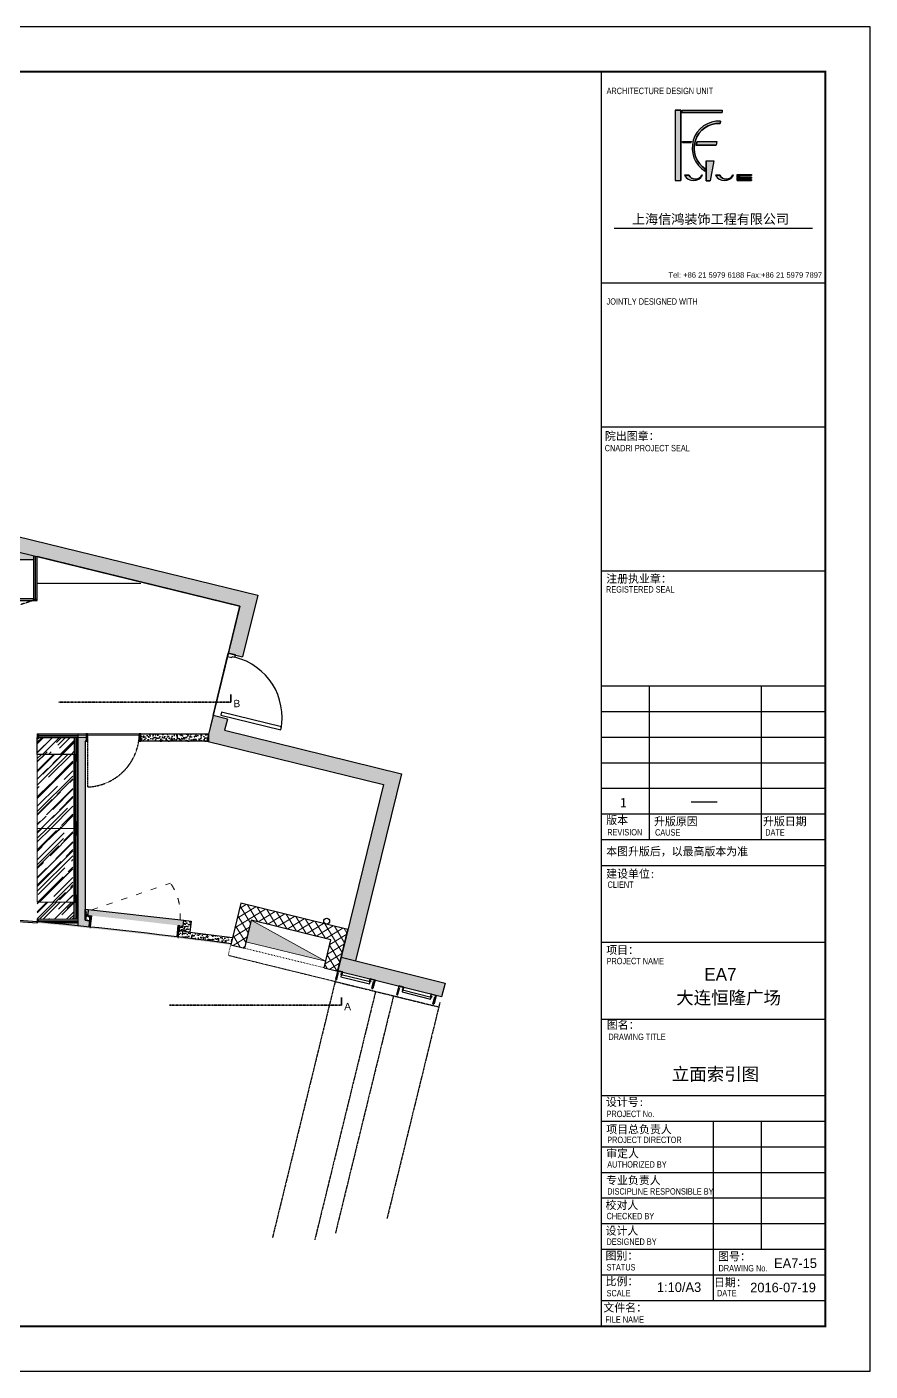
# Model space of a CAD drawing. Header units: millimetres. Extents: x 346472 to 732256, y -34068 to -15883.
# Drawn here: x 695127 to 706537, y -34068 to -15883 of the extents above; entities that cross this region are included whole.
import ezdxf

# ---------------------------------------------------------------- set-up
doc = ezdxf.new("R2010")
doc.units = ezdxf.units.MM
doc.header["$LTSCALE"] = 7
for name, pattern in [('ACAD_ISO04W100', [30, 24, -3, 0, -3]), ('AED-090-P-CRL2$0$ACAD_ISO03W100', [30, 12, -18]), ('AED-090-P-PL02-N$0$ACAD_ISO03W100', [30, 12, -18]), ('DASH', [0.35, 0.25, -0.1]), ('DASHDOT', [1, 0.5, -0.25, 0, -0.25]), ('HIDDEN', [0.375, 0.25, -0.125]), ('TRATTEGGIATA2', [9.525, 6.35, -3.175])]:
    doc.linetypes.add(name, pattern=pattern)
doc.layers.get('0').update_dxf_attribs({"lineweight": 0})
for name, color, linetype in [('1', 1, 'Continuous'), ('1_AVT', 1, 'Continuous'), ('1建筑平面', 7, 'Continuous'), ('3d floor', 7, 'Continuous'), ('AED-090-P-PL02-N$0$0_fsbracket', 1, 'Continuous'), ('mdf panels', 7, 'Continuous'), ('WALL', 7, 'Continuous'), ('walls', 7, 'Continuous'), ('图框', 9, 'Continuous')]:
    doc.layers.add(name, color=color, linetype=linetype)
for name, color, linetype, lineweight in [('AED-090-P-CRL2$0$HoseReel', 1, 'Continuous', 13), ('black lacquared metal', 1, 'Continuous', 9), ('EA7 FLOOR', 253, 'Continuous', 5), ('EA7 furniture', 7, 'Continuous', 5), ('materials', 1, 'Continuous', 40)]:
    doc.layers.add(name, color=color, linetype=linetype, lineweight=lineweight)
doc.styles.add('ARIAL', font='Arial.ttf')
doc.styles.add('FUGUE', font='Arial.ttf')
doc.styles.get("Standard").update_dxf_attribs({"font": 'STKaiti.ttf'})
doc.styles.add('图签-仿宋', font='')
doc.styles.add('图签-黑体', font='')
doc.styles.get('图签-仿宋').set_extended_font_data('FangSong_GB2312')
doc.styles.get('图签-黑体').set_extended_font_data('SimHei')
pattern_1 = [(45, (563928.596, -16817.7374), (-4.49012806, 4.49012806), [])]
pattern_2 = [(50, (231619.68, -124.45), (91.092334, -7.969543), [9.525, -104.775]), (355, (231619.68, -124.45), (-17.62171, 95.528423), [7.62, -83.820292]), (100.451445, (231627.27, -125.12), (73.470624, 87.558876), [8.095004, -89.045122]), (46.1842, (231619.68, -99.05), (135.53952, -21.021164), [14.2875, -157.1625]), (96.635558, (231630.98, -100.8), (118.702067, 123.713062), [12.14251, -133.567804]), (351.18415, (231619.68, -99.05), (118.702067, 123.713062), [11.429984, -125.729866]), (21, (231632.38, -105.4), (75.807196, -51.132599), [9.525, -104.775]), (326, (231632.38, -105.4), (30.901014, 92.093983), [7.62, -83.82]), (71.451445, (231638.7, -109.66), (106.70821, 40.961384), [8.095004, -89.044969]), (37.5, (231619.683, -124.453), (1.5443016, 42.2775194), [0, -82.804, 0, -85.09, 0, -84.1375]), (7.5, (231619.683, -124.453), (33.4098313, 50.0902874), [0, -48.514, 0, -80.899, 0, -32.0675]), (327.5, (231591.362, -124.453), (67.7952976, -2.864372), [0, -31.75, 0, -99.06, 0, -131.445]), (317.5, (231578.66, -124.45), (74.064591, 12.7132455), [0, -41.275, 0, -65.786, 0, -93.345])]

# ---------------------------------------------------------------- blocks, each defined once
blk = doc.blocks.new('AED-090-P-PL02-N$0$FS-CURTAIN')
at = {"layer": 'AED-090-P-PL02-N$0$0_fsbracket', "extrusion": (-0.002001, -0.152735, 0.988265)}
for p, q in [((-259, 5, 1), (-261, -110, -16)), ((-258, -110, -16), (-256, 5, 1)), ((-193, 8, 2), (-254, 9, 2)), ((-254, 6, 2), (-193, 5, 2)), ((-192, 4, 1), (-193, -32, -4)), ((-190, -32, -4), (-189, 4, 1)), ((196, 2, 2), (257, 1, 2)), ((-261, -114, -17), (-250, -114, -17)), ((-260, -40, -5), (-260, -43, -6)), ((-250, -112, -16), (-256, -111, -16)), ((-247, -16, -2), (-249, -110, -16)), ((-246, -110, -16), (-244, -16, -2)), ((-204, -16, -2), (-205, -32, -4)), ((-201, -16, -2), (-204, -16, -2)), ((-202, -32, -4), (-201, -16, -2)), ((-194, -33, -4), (-200, -33, -4)), ((-200, -36, -5), (-194, -36, -5)), ((190, -38, -4), (191, -2, 1)), ((194, -2, 1), (193, -38, -4)), ((195, -39, -4), (201, -40, -4)), ((201, -43, -5), (195, -42, -5)), ((257, -2, 2), (196, -1, 2)), ((202, -38, -4), (203, -23, -2)), ((203, -23, -2), (206, -23, -2)), ((206, -23, -2), (205, -38, -4)), ((244, -118, -16), (246, -23, -2)), ((249, -24, -2), (247, -118, -16)), ((249, -119, -17), (255, -119, -17)), ((260, -123, -17), (249, -122, -17)), ((256, -118, -16), (258, -3, 1)), ((261, -3, 1), (259, -118, -16)), ((260, -48, -6), (260, -51, -6))]:
    blk.add_line(p, q, dxfattribs=at)
at = {"layer": 'AED-090-P-PL02-N$0$0_fsbracket', "extrusion": (-0.002001, -0.152735, 0.988265), "elevation": 1}
for points in [[(-247, -19), (-244, -19)], [(249, -20), (246, -20)]]:
    blk.add_lwpolyline(points, dxfattribs=at)
blk.add_lwpolyline([(201, -40), (-199, -39), (-199, -64), (201, -65)], close=True, dxfattribs=at)
at = {"layer": 'AED-090-P-PL02-N$0$0_fsbracket', "extrusion": (-0.002001, -0.152735, 0.988265)}
for centre, radius, start, end in [((-254, 2, 1), 4.5, 89.8432, 179.8432), ((-254, 2, 1), 1.5, 89.8432, 179.8432), ((-193, 1, 1), 4.5, 359.8432, 89.8431), ((-193, 1, 1), 1.5, 359.8431, 89.8432), ((196, 0, 1), 4.5, 89.8431, 179.8431), ((257, 0, 1), 4.5, 359.8431, 89.8431), ((-255, -114, 1), 4.5, 179.8432, 269.8431), ((-255, -114, 1), 1.5, 179.8432, 269.8431), ((-249, -114, 1), 1.5, 269.8432, 359.8432), ((-249, -114, 1), 4.5, 269.8432, 359.8432), ((-200, -35, 1), 4.5, 179.8432, 269.8431), ((-200, -35, 1), 1.5, 179.8432, 269.8432), ((-194, -35, 1), 1.5, 269.8431, 359.8431), ((-194, -35, 1), 4.5, 269.8431, 359.8432), ((195, -36, 1), 4.5, 179.8431, 269.8431), ((195, -36, 1), 1.5, 179.8431, 269.8431), ((196, 0, 1), 1.5, 89.8431, 179.8432), ((201, -36, 1), 1.5, 269.8431, 359.8431), ((201, -36, 1), 4.5, 269.8431, 359.8431), ((250, -116, 1), 4.5, 179.8431, 269.8431), ((250, -116, 1), 1.5, 179.8431, 269.8431), ((256, -116, 1), 1.5, 269.8432, 359.8431), ((256, -116, 1), 4.5, 269.8432, 359.8431), ((257, 0, 1), 1.5, 359.8431, 89.8431)]:
    blk.add_arc(centre, radius, start, end, dxfattribs=at)
blk = doc.blocks.new('parete 100')
at = {"ltscale": 100}
h = blk.add_hatch(color=8, dxfattribs=at)
h.dxf.hatch_style = 1
h.paths.add_polyline_path([(-90, 550), (-2, 550), (-90, 520)], flags=17)
h.paths.add_polyline_path([(-2, 550), (-2, 520), (-90, 520)])
h.paths.add_polyline_path([(-80, 520), (-2, 520), (-2, 500), (-80, 500)])
h.paths.add_polyline_path([(-998, 520), (-90, 520), (-90, 500), (-998, 500)])
h.paths.add_polyline_path([(-998, 550), (-910, 550), (-910, 520)], flags=17)
h.paths.add_polyline_path([(-998, 550), (-910, 520), (-998, 520)])
at = {"layer": 'black lacquared metal'}
h = blk.add_hatch(dxfattribs=at)
h.set_pattern_fill('AR-RROOF', color=256, scale=5, angle=45)
h.set_pattern_definition([(45, (-76560.84, -19870.8), (107.76307, 287.3682), [1905, -254, 635, -127]), (45, (-76486.3, -19706.46), (-209.23997, 29.63485), [381, -41.91, 762, -95.25]), (45, (-76592.27, -19749.57), (406.8056, 527.14103), [1016, -177.8, 508, -127])])
h.paths.add_polyline_path([(0, 550), (-1000, 550), (-1000, 302), (0, 302)])
h.paths.add_polyline_path([(-1000, 482), (-1000, 550), (0, 550), (0, 482)], flags=17)
h.paths.add_polyline_path([(0, 302), (-1000, 302), (-1000, 0), (0, 0)])
at = {"layer": 'mdf panels', "lineweight": 5}
h = blk.add_hatch(dxfattribs=at)
h.set_pattern_fill('ANSI31', color=256, scale=2)
h.set_pattern_definition([(45, (-89860.4903, -14184.735), (-4.49012806, 4.49012806), [])])
h.paths.add_polyline_path([(-920, 520), (-998, 520), (-998, 500), (-920, 500)])
h.paths.add_polyline_path([(-910, 550), (-998, 550), (-910, 520)], flags=17)
h.paths.add_polyline_path([(-998, 550), (-998, 520), (-920, 520), (-910, 520)], flags=17)
h.paths.add_polyline_path([(-2, 550), (-90, 550), (-2, 520)], flags=17)
h.paths.add_polyline_path([(-90, 550), (-90, 520), (-2, 520)], flags=17)
h.paths.add_polyline_path([(-90, 500), (-90, 520), (-910, 520), (-910, 500)])
h.paths.add_polyline_path([(-80, 520), (-80, 500), (-2, 500), (-2, 520)])
at = {"layer": 'black lacquared metal', "color": 0}
blk.add_lwpolyline([(-1000, 550), (0, 550), (0, 0), (-1000, 0)], close=True, dxfattribs=at)
at = {"layer": 'black lacquared metal', "linetype": 'TRATTEGGIATA2'}
blk.add_lwpolyline([(-1000, 550), (0, 550), (0, 500), (-1000, 500)], close=True, dxfattribs=at)
blk.add_lwpolyline([(-1000, 550), (0, 550), (0, 500), (-1000, 500)], close=True, dxfattribs=at)
at = {"layer": 'black lacquared metal'}
for points in [[(-1000, 550), (-998, 550), (-998, 500), (-1000, 500)], [(0, 550), (-2, 550), (-2, 500), (0, 500)]]:
    blk.add_lwpolyline(points, close=True, dxfattribs=at)
at = {"layer": 'mdf panels'}
for p, q in [((-1000, 550), (-1000, 500)), ((-1000, 550), (-1000, 500)), ((-998, 550), (-998, 500)), ((-998, 550), (-910, 520)), ((-2, 550), (-90, 520)), ((-2, 550), (-2, 500)), ((0, 550), (0, 500)), ((0, 550), (0, 500))]:
    blk.add_line(p, q, dxfattribs=at)
for points in [[(-1000, 550), (0, 550), (0, 500), (-1000, 500)], [(-998, 550), (-910, 550), (-910, 520), (-998, 520)], [(-2, 550), (-90, 550), (-90, 520), (-2, 520)], [(-998, 500), (-2, 500), (-2, 520), (-998, 520)], [(-920, 500), (-910, 500), (-910, 520), (-920, 520)], [(-80, 500), (-90, 500), (-90, 520), (-80, 520)]]:
    blk.add_lwpolyline(points, close=True, dxfattribs=at)
for points in [[(-920, 500), (-920, 520), (-910, 520), (-910, 500)], [(-920, 520), (-910, 520), (-910, 500), (-912, 500), (-912, 518), (-918, 518), (-918, 500), (-920, 500), (-920, 520)], [(-918, 500), (-920, 500), (-920, 520), (-910, 520), (-910, 500), (-912, 500)], [(-910, 500), (-910, 520), (-920, 520), (-920, 500)], [(-910, 520), (-920, 520), (-920, 500), (-918, 500), (-918, 518), (-912, 518), (-912, 500), (-910, 500), (-910, 520)], [(-918, 500), (-918, 518), (-912, 518), (-912, 500)], [(-912, 500), (-912, 518), (-918, 518), (-918, 500)], [(-80, 500), (-80, 520), (-90, 520), (-90, 500)], [(-80, 520), (-90, 520), (-90, 500), (-88, 500), (-88, 518), (-82, 518), (-82, 500), (-80, 500), (-80, 520)], [(-82, 500), (-82, 518), (-88, 518), (-88, 500)]]:
    blk.add_lwpolyline(points, dxfattribs=at)

msp = doc.modelspace()

# ---------------------------------------------------------------- hatches: boundary and pattern name
at = {"layer": 'AED-090-P-CRL2$0$HoseReel', "extrusion": (0.000187716, -0.000339531, 1)}
h = msp.add_hatch(dxfattribs=at)
h.set_pattern_fill('ANSI37', color=8, scale=30, angle=-191.13875, style=0)
h.set_pattern_definition([(211.247, (699495.57, -28020.31), (49.409, -81.433), []), (301.247, (699495.57, -28020.31), (81.433, 49.409), [])])
h.paths.add_polyline_path([(699332.8, -28655.9), (699470.7, -28092.5), (698023.4, -27738.3), (697885.5, -28301.7), (698070.1, -28346.9), (698162.8, -27968), (699241, -28231.9), (699148.3, -28610.7)])
at = {"layer": 'AED-090-P-CRL2$0$HoseReel'}
for points in [[(695963.5, -28054.1), (695983.3, -28056.2), (695999.6, -27907.4), (695979, -27905.3)], [(697156.3, -28188.7), (697176.1, -28191.1), (697191.7, -28041.2), (697171.7, -28041.2)]]:
    msp.add_hatch(color=256, dxfattribs=at).paths.add_polyline_path(points)
at = {"layer": 'AED-090-P-CRL2$0$HoseReel', "extrusion": (0.000187716, -0.000339531, 1)}
msp.add_hatch(color=256, dxfattribs=at).paths.add_polyline_path([(699169.7, -28523.3), (698091.5, -28259.4), (698162.8, -27968)])
at = {"layer": 'EA7 furniture', "lineweight": 5}
h = msp.add_hatch(dxfattribs=at)
h.set_pattern_fill('ANSI31', color=256, scale=2)
h.set_pattern_definition([(45, (61877.559, -160701.76), (-4.49012806, 4.49012806), [])])
h.paths.add_polyline_path([(695247.9, -23043.9), (695237.9, -23041.5), (695237.9, -23622.2), (695247.9, -23622.2)])
h = msp.add_hatch(color=256, dxfattribs=at)
h.dxf.hatch_style = 1
h.paths.add_polyline_path([(695247.9, -23622.2), (695267.9, -23642.2), (695267.9, -23048.8), (695247.9, -23043.9)])
h = msp.add_hatch(color=256, dxfattribs=at)
h.dxf.hatch_style = 1
h.paths.add_polyline_path([(695267.9, -23412.1), (695267.9, -23392.1), (696667.9, -23391.5), (696667.9, -23412.1)])
h = msp.add_hatch(color=5, dxfattribs=at)
h.dxf.hatch_style = 1
h.paths.add_polyline_path([(694691.7, -23622.2), (694165.6, -23622.2), (694165.6, -23642.2), (694691.7, -23642.2)])
h.paths.add_polyline_path([(695217.9, -23622.2), (694715.6, -23622.2), (694715.6, -23642.2), (695217.9, -23642.2), (695217.9, -23642.2)])
h.paths.add_polyline_path([(694715.6, -23622.2), (694691.7, -23622.2), (694691.7, -23642.2), (694715.6, -23642.2)])
h = msp.add_hatch(color=256, dxfattribs=at)
h.dxf.hatch_style = 1
h.paths.add_polyline_path([(695817.9, -25445.7), (695817.9, -25495.7), (695267.9, -25495.7), (695267.9, -25445.7)])
h = msp.add_hatch(color=256, dxfattribs=at)
h.dxf.hatch_style = 1
h.paths.add_polyline_path([(695287.9, -25465.7), (695267.9, -25445.7), (695927.9, -25445.7), (695927.9, -25465.7)])
h = msp.add_hatch(color=256, dxfattribs=at)
h.dxf.hatch_style = 1
h.paths.add_polyline_path([(695947.9, -25465.7), (695947.9, -25445.7), (696647.9, -25445.7), (696647.9, -25465.7)])
at = {"layer": 'EA7 furniture', "lineweight": 5, "true_color": 0x939598}
h = msp.add_hatch(color=252, dxfattribs=at)
h.dxf.hatch_style = 1
h.paths.add_polyline_path([(695787.9, -25495.7), (695767.9, -25495.7), (695767.9, -25725.8), (695787.9, -25725.8)])
at = {"layer": 'EA7 furniture', "lineweight": 5}
h = msp.add_hatch(dxfattribs=at)
h.set_pattern_fill('ANSI31', color=256, scale=2)
h.set_pattern_definition(pattern_1)
h.paths.add_polyline_path([(695817.9, -25495.7), (695787.9, -25495.7), (695787.9, -25725.8), (695817.9, -25725.8)])
at = {"layer": 'EA7 furniture', "lineweight": 5, "true_color": 0x939598}
h = msp.add_hatch(color=252, dxfattribs=at)
h.dxf.hatch_style = 1
h.paths.add_polyline_path([(695787.9, -27725.8), (695767.9, -27725.8), (695767.9, -27955.9), (695787.9, -27955.9)])
at = {"layer": 'EA7 furniture', "lineweight": 5}
h = msp.add_hatch(dxfattribs=at)
h.set_pattern_fill('ANSI31', color=256, scale=2)
h.set_pattern_definition(pattern_1)
h.paths.add_polyline_path([(695817.9, -27725.8), (695787.9, -27725.8), (695787.9, -27955.9), (695817.9, -27955.9)])
h = msp.add_hatch(dxfattribs=at)
h.set_pattern_fill('ANSI31', color=256, scale=2, angle=90)
h.set_pattern_definition([(135, (824021.045, -657013.798), (-4.49012806, -4.49012806), [])])
edge = h.paths.add_edge_path()
edge.add_arc((688973.6, -95360.5), 67668.4, 84.481049, 84.645908)
edge.add_line((695287.8, -27987.4), (695287.8, -27975.6))
edge.add_line((695287.8, -27975.6), (695817.8, -27976.2))
edge.add_line((695817.8, -27976.2), (695817.8, -28006.2))
edge.add_line((695817.8, -28006.2), (695481.7, -28005.8))
h = msp.add_hatch(color=6, dxfattribs=at)
h.dxf.hatch_style = 1
h.paths.add_polyline_path([(695481.7, -28005.8), (695817.8, -28006.2), (695817.9, -27956.2), (695267.9, -27955.6), (695267.8, -28005.6, -0.0026507), (695981.6, -28076.1), (695983.7, -28056.2, 0.001864)])
h.paths.add_polyline_path([(695287.8, -27987.4, -0.0007098), (695479.1, -28005.6), (695817.9, -28005.6), (695817.9, -27976.2), (695287.8, -27975.6)], flags=16)
h = msp.add_hatch(color=4, dxfattribs=at)
h.dxf.hatch_style = 1
h.paths.add_polyline_path([(695983.7, -28056.2), (695981.6, -28076.1, -0.0044349), (697174, -28211), (697176.1, -28191.1, 0.0044336)])
h = msp.add_hatch(color=6, dxfattribs=at)
h.dxf.hatch_style = 1
h.paths.add_polyline_path([(697176.1, -28191.1), (697174, -28211, -0.0026509), (697885.5, -28301.7), (697890.3, -28282.2, 0.0026601)])
at = {"layer": 'materials'}
h = msp.add_hatch(color=256, dxfattribs=at)
h.dxf.hatch_style = 1
h.paths.add_polyline_path([(695947.9, -25445.7), (695927.9, -25445.7), (695927.9, -25465.7), (695927.9, -25545.7), (695947.9, -25545.7)])
h = msp.add_hatch(color=256, dxfattribs=at)
h.dxf.hatch_style = 1
h.paths.add_polyline_path([(696667.9, -25445.7), (696647.9, -25445.7), (696647.9, -25465.7), (696647.9, -25545.7), (696667.9, -25545.7)])
at = {"layer": 'WALL', "lineweight": 5}
h = msp.add_hatch(color=8, dxfattribs=at)
h.dxf.hatch_style = 1
h.paths.add_polyline_path([(695237.9, -23622.2), (695217.9, -23642.2), (695217.9, -23036.6), (695237.9, -23041.5)])
h = msp.add_hatch(color=10, dxfattribs=at)
h.dxf.hatch_style = 1
h.paths.add_polyline_path([(695217.9, -23642.2), (695267.9, -23642.2), (695247.9, -23622.2), (695237.9, -23622.2)])
h = msp.add_hatch(color=10, dxfattribs=at)
h.dxf.hatch_style = 1
h.paths.add_polyline_path([(695267.9, -25495.7), (695267.9, -25445.7), (695287.9, -25465.7), (695287.9, -25475.7)])
h = msp.add_hatch(color=8, dxfattribs=at)
h.dxf.hatch_style = 1
h.paths.add_polyline_path([(695287.9, -25475.7), (695267.9, -25495.7), (695817.9, -25495.7), (695817.9, -25475.7)])
h = msp.add_hatch(color=10, dxfattribs=at)
h.dxf.hatch_style = 1
h.paths.add_polyline_path([(695267.8, -28005.6), (695267.9, -27955.6), (695287.8, -27975.6), (695287.8, -27987.4)])
h = msp.add_hatch(color=8, dxfattribs=at)
h.dxf.hatch_style = 1
h.paths.add_polyline_path([(695287.8, -27975.6), (695267.9, -27955.6), (695817.9, -27956.2), (695817.8, -27976.2)])
at = {"layer": 'walls', "true_color": 0x939598}
h = msp.add_hatch(color=252, dxfattribs=at)
h.dxf.hatch_style = 1
h.paths.add_polyline_path([(685384.5, -18414.8), (685106.9, -18516.9), (685788.3, -20786), (686079.2, -27780.2), (686278.9, -27771.6), (685988.2, -20777.6), (691115.6, -22032.6), (691115.6, -21826.7), (686035.7, -20583.4)])
h.paths.add_polyline_path([(691115.6, -21826.7), (691115.6, -22032.6), (698008.4, -23719.6), (697871.4, -24279.4), (697852.7, -24355.8), (697949.8, -24379.6), (698046.9, -24403.3), (698250.2, -23572.9)])
h.paths.add_polyline_path([(697803.3, -25399), (697840.1, -25248.4), (697645.9, -25200.9), (697561.5, -25545.7), (699950.9, -26130.5), (699419.6, -28301.7), (699627.1, -28301.7), (700197.1, -25990)])
h.paths.add_polyline_path([(699627.1, -28301.7), (699419.6, -28301.7), (699379.1, -28467.2), (699574.2, -28516.3)])
h.paths.add_polyline_path([(699379.7, -28467.3), (699357.5, -28555.4), (699333.9, -28651.6), (699332.8, -28656), (700736.4, -29004.6), (700786.9, -28821.4)])
at = {"layer": 'walls'}
h = msp.add_hatch(dxfattribs=at)
h.set_pattern_fill('AR-CONC', color=256, scale=0.5)
h.paths.add_polyline_path([(695217.9, -23036.6), (695036.7, -22992.2), (691115.6, -22992.2), (691115.6, -23092.2), (695217.9, -23092.2)])
h.paths.add_polyline_path([(691115.6, -22992.2), (688115.6, -22992.2), (688085.6, -22992.2), (688085.6, -23092.2), (691115.6, -23092.2)])
h.paths.add_polyline_path([(688165.6, -21310.6), (688085.6, -21286.1), (688085.6, -22252.2), (688165.6, -22252.2)])
h = msp.add_hatch(dxfattribs=at)
h.set_pattern_fill('AR-CONC', color=256, scale=0.5)
h.paths.add_polyline_path([(696667.9, -25445.7), (697583.8, -25445.7), (697583.8, -25545.7), (696667.9, -25545.7)])
h = msp.add_hatch(dxfattribs=at)
h.set_pattern_fill('AR-RROOF', color=1, scale=5, angle=45)
h.set_pattern_definition([(45, (516821.82, -16817.74), (107.76307, 287.3682), [1905, -254, 635, -127]), (45, (516896.36, -16653.4), (-209.23997, 29.63485), [381, -41.91, 762, -95.25]), (45, (516790.39, -16696.5), (406.805602, 527.141034), [1016, -177.8, 508, -127])])
h.paths.add_polyline_path([(695767.9, -25725.8), (695767.9, -25495.7), (695267.9, -25495.7), (695267.9, -25725.8)])
h.paths.add_polyline_path([(695767.9, -27955.6), (695767.9, -27725.8), (695267.9, -27725.8), (695267.9, -27955.6)])
h = msp.add_hatch(dxfattribs=at)
h.set_pattern_fill('AR-CONC', color=256, scale=0.5)
edge = h.paths.add_edge_path()
edge.add_arc((688973.6, -95360.5), 67668.4, 84.053864, 84.19498)
edge.add_line((695817.9, -28039.2), (695817.9, -25465.7))
edge.add_line((695817.9, -25465.7), (695927.9, -25465.7))
edge.add_line((695927.9, -25465.7), (695927.9, -25545.7))
edge.add_line((695927.9, -25545.7), (695917.9, -25545.7))
edge.add_line((695917.9, -25545.7), (695917.9, -27969))
edge.add_line((695917.9, -27969), (695992, -27976.6))
edge.add_line((695992, -27976.6), (695983.7, -28056.2))
h = msp.add_hatch(dxfattribs=at)
h.set_pattern_fill('AR-CONC', color=256, scale=0.5)
h.set_pattern_definition(pattern_2)
h.paths.add_polyline_path([(695917.9, -27822.2), (695957.8, -27822.2), (695949.9, -27902.2), (695999.6, -27907.4), (695992, -27976.6), (695917.9, -27969)])
h = msp.add_hatch(color=2, dxfattribs=at)
h.dxf.hatch_style = 1
edge = h.paths.add_edge_path()
edge.add_arc((688609.8, -98591.3), 71069.5, 83.022867, 84.072183)
edge.add_line((695949.5, -27901.8), (695957.8, -27822.2))
edge.add_line((695957.8, -27822.2), (697251.1, -27968.5))
edge.add_line((697251.1, -27968.5), (697242.8, -28048.1))
h = msp.add_hatch(color=0, dxfattribs=at)
h.dxf.hatch_style = 1
edge = h.paths.add_edge_path()
edge.add_arc((688973.6, -95360.5), 67668.4, 84.19498, 84.483251)
edge.add_line((695479.1, -28005.6), (695817.9, -28005.6))
edge.add_line((695817.9, -28005.6), (695817.9, -28039.2))
h = msp.add_hatch(dxfattribs=at)
h.set_pattern_fill('AR-CONC', color=256, scale=0.5)
h.set_pattern_definition(pattern_2)
h.paths.add_polyline_path([(697184.4, -28111.5), (697191.9, -28042.1), (697241.6, -28048.1), (697252.4, -27968.5), (697351.6, -27980.5), (697333.6, -28129.9)])
h = msp.add_hatch(dxfattribs=at)
h.set_pattern_fill('AR-CONC', color=256, scale=0.5)
h.paths.add_polyline_path([(697186.3, -28111.8), (697184.4, -28111.5), (697176.1, -28191.1, -0.0026601), (697890.3, -28282.2), (697909.5, -28204, 0.0026913)])
at = {"layer": '图框'}
for points in [[(703974.1, -17008.7), (703900.1, -17008.7), (703900.1, -17959.7), (703974.1, -17959.7)], [(703991.2, -17041.1), (704533.3, -17041.1), (704533.3, -17008.7), (703991.2, -17008.7)], [(704506.1, -17188.5), (704512.4, -17156.7, 0.780601), (704307, -17836.7), (704307, -17804, -0.7611328)], [(703999.7, -17447.3), (704113.5, -17447.3), (704117.9, -17431.5), (703999.7, -17431.5)], [(704185, -17482.1), (704456, -17482.1), (704464.8, -17431.5), (704195, -17431.5)], [(704319.4, -17696.9), (704319.4, -17965.7), (704373, -17965.7), (704420.1, -17696.9)], [(704270.3, -17888.7), (704261.2, -17888.7, -0.607934), (704085.9, -17888.7), (704025.8, -17888.7, 0.5844925), (704270.3, -17888.7)], [(704687.6, -17888.7), (704678.5, -17888.7, -0.607934), (704503.2, -17888.7), (704443, -17888.7, 0.5844925), (704687.6, -17888.7)], [(704768.4, -17895.1), (704930.7, -17895.1), (704930.7, -17881.6), (704737, -17881.6), (704737, -17959), (704930.7, -17959), (704930.7, -17947.8), (704768.4, -17947.8), (704768.4, -17928.9), (704930.7, -17928.9), (704930.7, -17917.6), (704768.4, -17917.6)]]:
    msp.add_hatch(color=251, dxfattribs=at).paths.add_polyline_path(points, flags=0)

# ---------------------------------------------------------------- linework, layer by layer
at = {"color": 1, "linetype": 'ACAD_ISO04W100', "lineweight": 35}
for p, q in [((697884.9, -24912.6), (697884.9, -25017.3)), ((699383.8, -29011.9), (699383.8, -29116.5))]:
    msp.add_line(p, q, dxfattribs=at)
at = {"color": 1, "linetype": 'DASHDOT', "lineweight": 35}
for p, q in [((697884.9, -25017.3), (695557.9, -25017.3)), ((699383.8, -29116.5), (697056.8, -29116.5))]:
    msp.add_line(p, q, dxfattribs=at)
at = {"linetype": 'Continuous', "lineweight": 5, "elevation": -0.3}
msp.add_lwpolyline([(695481.7, -28005.8), (695817.8, -28006.2), (695817.9, -27956.2), (695267.9, -27955.6), (695267.8, -28005.6), (695267.8, -28005.6)], dxfattribs=at)
at = {"layer": '1', "color": 0}
for p, q in [((695997.1, -27926.8, 0), (695992, -27976.6, -0.8)), ((697190.7, -28061.6, 0), (697184.6, -28111.4, -0.8))]:
    msp.add_line(p, q, dxfattribs=at)
at = {"layer": '1', "color": 0, "elevation": -0.2}
msp.add_lwpolyline([(695287.8, -27987.4, -0.0096773), (697890.3, -28282.2)], format="xyb", dxfattribs=at)
at = {"layer": '1'}
msp.add_circle((699184, -27981.2, -0.6), 40, dxfattribs=at)
at = {"layer": '1_AVT', "extrusion": (0.000187716, -0.000339531, 1)}
for points, elevation in [([(699332.8, -28655.9), (699470.7, -28092.5), (698023.4, -27738.3), (697885.5, -28301.7)], 140.2), ([(699148.3, -28610.7), (699241, -28231.9), (698162.8, -27968), (698070.1, -28346.9)], 140.2), ([(697885.5, -28301.7), (698070.1, -28346.9)], 139.8), ([(699148.3, -28610.7), (699332.8, -28655.9)], 140.2)]:
    msp.add_lwpolyline(points, dxfattribs=dict(at, elevation=elevation))
at = {"layer": '1建筑平面', "color": 8, "linetype": 'HIDDEN'}
for p, q in [((699298.1, -28797.8, -0.8), (698449.3, -32266, -0.8)), ((699845.1, -28931.7, -0.3), (699022.8, -32291.4, -0.3)), ((700087.9, -28991.1, -0.3), (699302.2, -32201.4, -0.3)), ((700716.4, -29076.9, -0.3), (699998.6, -32009.7, -0.3))]:
    msp.add_line(p, q, dxfattribs=at)
at = {"layer": '1建筑平面', "color": 8}
msp.add_lwpolyline([(693917.3, -27892.8), (693917.3, -27907.8), (695267.6, -28005.6), (695267.6, -27990.6)], close=True, dxfattribs=at)
at = {"layer": '1建筑平面', "color": 8, "linetype": 'HIDDEN', "elevation": -0.8}
msp.add_lwpolyline([(699298.1, -28797.8), (700700.7, -29141.1)], dxfattribs=at)
at = {"layer": 'AED-090-P-CRL2$0$HoseReel', "elevation": -0.8}
for points in [[(695963.5, -28054.1), (695983.3, -28056.2), (695999.6, -27907.4), (695979, -27905.3)], [(697156.3, -28188.7), (697176.1, -28191.1), (697191.7, -28041.2), (697171.7, -28041.2)]]:
    msp.add_lwpolyline(points, close=True, dxfattribs=at)
at = {"layer": 'AED-090-P-CRL2$0$HoseReel', "extrusion": (0.000187716, -0.000339531, 1), "elevation": 140.2}
for points in [[(699169.7, -28523.3), (698091.5, -28259.4), (698162.8, -27968), (699241, -28231.9)], [(699169.7, -28523.3), (698091.5, -28259.4), (698162.8, -27968)]]:
    msp.add_lwpolyline(points, close=True, dxfattribs=at)
msp.add_lwpolyline([(699169.7, -28523.3), (698162.8, -27968)], dxfattribs=at)
at = {"layer": 'AED-090-P-CRL2$0$HoseReel', "color": 8, "linetype": 'AED-090-P-CRL2$0$ACAD_ISO03W100', "ltscale": 0.1, "extrusion": (0.000187716, -0.000339531, 1)}
for points, elevation in [([(697885.5, -28301.7), (697850.8, -28443.5)], 139.8), ([(699134.2, -28607.3), (698070.1, -28346.9)], 140.2)]:
    msp.add_lwpolyline(points, dxfattribs=dict(at, elevation=elevation))
at = {"layer": 'AED-090-P-CRL2$0$HoseReel', "color": 8, "linetype": 'HIDDEN', "extrusion": (0.00021446, -0.000323304, 1), "elevation": 159.1}
msp.add_lwpolyline([(699298.1, -28797.7), (697850.8, -28443.5)], dxfattribs=at)
at = {"layer": 'AED-090-P-CRL2$0$HoseReel', "color": 8, "linetype": 'AED-090-P-CRL2$0$ACAD_ISO03W100', "ltscale": 0.1, "extrusion": (0.00021446, -0.000323304, 1), "elevation": 158.5}
msp.add_lwpolyline([(699332.7, -28656.4), (699298.1, -28797.7)], dxfattribs=at)
at = {"layer": 'EA7 FLOOR', "color": 0}
msp.add_line((695217.9, -23642.2, 1), (695217.9, -23092.2, 1), dxfattribs=at)
at = {"layer": 'EA7 furniture', "lineweight": 5}
for p, q in [((695267.9, -23048.8, -1), (696667.9, -23391.5, -2.1)), ((695267.9, -23142.2, 1), (695267.9, -23642.2, 1)), ((695267.9, -23413.8, 1), (696667.9, -23412.1, -2.1)), ((696667.9, -25445.7, -0.2), (695817.9, -25445.7)), ((696667.9, -25445.7, 0), (696687.9, -25445.7, -0.1)), ((695767.9, -25750.5), (695767.9, -25495.7)), ((695787.9, -25750.5), (695787.9, -25495.7)), ((695767.9, -27750.5, -0.3), (695767.9, -27956.2, -0.3)), ((695787.9, -27725.8, -0.3), (695787.9, -27956.2, -0.3)), ((695267.9, -28005.6, -1), (695287.8, -27987.4, -0.2)), ((695267.8, -28005.6, -0.3), (695267.8, -28005.6, -0.3)), ((695267.8, -28005.6, -0.3), (695267.8, -28005.6, -0.3)), ((695267.8, -28005.6, -0.3), (695267.8, -28006.9, -0.3)), ((695983.7, -28056.2, -0.8), (695981.6, -28076.1, -0.8)), ((697176.1, -28191.1, -0.8), (697174, -28211, -0.8))]:
    msp.add_line(p, q, dxfattribs=at)
at = {"layer": 'EA7 furniture'}
msp.add_line((695817.2, -25445.7), (695947.9, -25445.7), dxfattribs=at)
at = {"layer": 'EA7 furniture', "linetype": 'AED-090-P-PL02-N$0$ACAD_ISO03W100', "lineweight": 5}
msp.add_line((696007.6, -27827.4, -0.8), (697069.7, -27465.7), dxfattribs=at)
at = {"layer": 'EA7 furniture', "lineweight": 5}
for points, elevation in [([(695217.9, -23036.6), (695217.9, -23642.2), (695267.9, -23642.2), (695267.9, -23048.8)], 1), ([(695217.9, -23036.6), (695217.9, -23642.2), (695267.9, -23642.2), (695267.9, -23048.8)], 1), ([(696647.9, -25465.7), (696647.9, -25445.7), (695947.9, -25445.7), (695947.9, -25465.7)], 0)]:
    msp.add_lwpolyline(points, close=True, dxfattribs=dict(at, elevation=elevation))
for points, elevation in [([(695217.9, -23642.2), (695267.9, -23642.2), (695267.9, -23048.8)], 1), ([(695267.8, -28005.6), (695267.9, -27955.6), (695817.9, -27956.2), (695817.8, -28006.2), (695481.7, -28005.8)], -0.3)]:
    msp.add_lwpolyline(points, dxfattribs=dict(at, elevation=elevation))
for points in [[(695817.9, -25495.7), (695267.9, -25495.7), (695267.9, -25445.7), (695817.9, -25445.7)], [(695267.9, -25445.7), (695927.9, -25445.7), (695927.9, -25495.7), (695267.9, -25495.7)]]:
    msp.add_lwpolyline(points, close=True, dxfattribs=at)
for points in [[(695817.9, -25445.7), (695817.9, -25445.7), (695267.9, -25445.7), (695267.9, -25495.7), (695817.9, -25495.7), (695817.9, -25475.7)], [(695267.9, -25495.7), (695267.9, -25445.7), (696124.6, -25445.7)]]:
    msp.add_lwpolyline(points, dxfattribs=at)
at = {"layer": 'EA7 furniture', "lineweight": 9}
for points, elevation in [([(695267.8, -28005.6), (695267.8, -28005.6), (695267.9, -27955.6), (695817.9, -27956.2), (695817.8, -28006.2), (695481.7, -28005.8)], -0.3), ([(695267.9, -27957), (695267.9, -27955.9), (695817.9, -27955.9), (695817.9, -28005.6), (695479.1, -28005.6)], -1)]:
    msp.add_lwpolyline(points, dxfattribs=dict(at, elevation=elevation))
at = {"layer": 'EA7 furniture', "elevation": -0.3}
msp.add_lwpolyline([(695267.8, -28005.6), (695267.9, -27955.6), (695817.9, -27956.2), (695817.8, -28006.2)], dxfattribs=at)
at = {"layer": 'EA7 furniture', "linetype": 'AED-090-P-PL02-N$0$ACAD_ISO03W100', "lineweight": 5}
msp.add_arc((696457.1, -27891.9), 746.2, 354.58578, 34.82852, dxfattribs=at)
at = {"layer": 'materials', "color": 10, "lineweight": 40, "elevation": 1}
msp.add_lwpolyline([(695267.9, -23642.2), (695217.9, -23642.2)], dxfattribs=at)
msp.add_lwpolyline([(695267.9, -23642.2), (695217.9, -23642.2)], dxfattribs=at)
msp.add_lwpolyline([(695267.9, -23642.2), (695217.9, -23642.2)], dxfattribs=at)
at = {"layer": 'WALL'}
for p, q in [((695217.9, -23036.6, 1), (695217.9, -23642.2, 1)), ((695237.9, -23041.5, 1), (695237.9, -23622.2, 1)), ((695237.9, -23622.2, 1), (695217.9, -23642.2, 1)), ((698008.4, -23719.6), (697561.5, -25545.7)), ((697871.4, -24279.4, 1), (698008.4, -23719.6, 0)), ((697645.9, -25200.9, 0), (697852.7, -24355.8)), ((695287.9, -25475.7), (695267.9, -25495.7)), ((695767.9, -25495.7), (695267.9, -25495.7)), ((695817.9, -25475.7), (695287.9, -25475.7))]:
    msp.add_line(p, q, dxfattribs=at)
at = {"layer": 'WALL', "lineweight": 5}
for p, q in [((695247.9, -23622.2, 1), (695267.9, -23642.2, 1)), ((695767.9, -25445.7), (695267.9, -25445.7)), ((695287.9, -25465.7), (695267.9, -25445.7)), ((695767.9, -27956.2, -0.3), (695267.9, -27955.6, -0.3)), ((695287.8, -27975.6, -0.3), (695267.9, -27955.6, -0.3))]:
    msp.add_line(p, q, dxfattribs=at)
at = {"layer": 'WALL'}
for points in [[(686035.7, -20583.4), (698250.2, -23572.9)], [(685988.2, -20777.6), (698008.4, -23719.6)], [(698250.2, -23572.9), (698046.9, -24403.3)], [(698008.4, -23719.6), (697852.7, -24355.8)], [(697852.7, -24355.8), (698046.9, -24403.3)], [(697645.9, -25200.9), (697561.5, -25545.7)], [(697840.1, -25248.4), (697645.9, -25200.9)], [(697840.1, -25248.4), (697803.3, -25399)], [(697803.3, -25399), (700197.1, -25990)], [(697561.5, -25545.7), (699950.9, -26130.5)], [(700197.1, -25990), (699574.2, -28516.3)], [(699950.9, -26130.5), (699333.9, -28651.6)]]:
    msp.add_lwpolyline(points, dxfattribs=at)
at = {"layer": 'WALL', "lineweight": 5}
for points, elevation in [([(695237.9, -23622.2), (695247.9, -23622.2), (695247.9, -23043.9)], 1), ([(695267.9, -27955.6), (695267.9, -27955.6), (695767.9, -27956.2)], -0.3), ([(695287.8, -27987.4), (695287.8, -27975.6), (695817.8, -27976.2)], -0.3)]:
    msp.add_lwpolyline(points, dxfattribs=dict(at, elevation=elevation))
at = {"layer": 'WALL'}
for points in [[(697900.3, -24413.8), (697903.4, -24401.1), (697942.2, -24410.6), (697949.8, -24379.6), (697852.7, -24355.8), (697842, -24399.5)], [(698572.1, -25353.4), (697760.1, -25154.7), (697750.6, -25193.5), (698562.6, -25392.3)]]:
    msp.add_lwpolyline(points, close=True, dxfattribs=at)
at = {"layer": 'WALL', "lineweight": 5}
msp.add_lwpolyline([(695287.9, -25475.7), (695287.9, -25465.7), (695927.9, -25465.7)], dxfattribs=at)
at = {"layer": 'WALL', "elevation": -0.3}
msp.add_lwpolyline([(699379.7, -28467.3), (700786.9, -28821.4), (700736.4, -29004.6), (699332.1, -28655.8), (699379.7, -28467.3)], dxfattribs=at)
at = {"layer": 'WALL'}
msp.add_arc((697742.8, -25223.5), 837, 348.36846, 76.21954, dxfattribs=at)
at = {"layer": 'walls'}
for p, q in [((695217.9, -23092.2, 1), (688085.6, -23092.2, 0)), ((698008.4, -23719.6), (695267.9, -23048.8, -1)), ((695817.9, -25445.7), (695817.9, -28039.2, -0.6)), ((695917.9, -25545.7, -0.1), (695917.9, -27969, -1)), ((695947.9, -25545.7, -0.1), (695917.9, -25545.7, -0.1)), ((696767.9, -25545.7), (696647.9, -25545.7, 0)), ((697561.5, -25545.7), (696647.9, -25545.7, 0)), ((695957.8, -27822.2, -0.8), (697252.4, -27968.5, -0.8)), ((697351.6, -27980.5, -0.8), (697333.6, -28129.9, -0.2)), ((697333.6, -28129.9, -0.2), (697910.1, -28201.4, -0.3))]:
    msp.add_line(p, q, dxfattribs=at)
at = {"layer": 'walls', "linetype": 'DASH'}
for p, q in [((695217.9, -23642.2), (694716.7, -23804)), ((695947.9, -25465.7, 0), (695947.9, -26165.7, 0))]:
    msp.add_line(p, q, dxfattribs=at)
at = {"layer": 'walls'}
for points in [[(694165.6, -23642.2), (695217.9, -23642.2), (695217.9, -23622.2), (694165.6, -23622.2)], [(695267.9, -25495.7), (695767.9, -25495.7), (695767.9, -25725.8), (695267.9, -25725.8)]]:
    msp.add_lwpolyline(points, close=True, dxfattribs=at)
for points, elevation in [([(695947.9, -25545.7), (695947.9, -25445.7), (695927.9, -25445.7), (695927.9, -25545.7)], 0), ([(696667.9, -25545.7), (696667.9, -25445.7), (696647.9, -25445.7), (696647.9, -25545.7)], 0), ([(696667.9, -25445.7), (697583.8, -25445.7), (697583.8, -25545.7), (696667.9, -25545.7)], 0), ([(695767.9, -25750.5), (695817.9, -25750.5), (695817.9, -25495.7), (695767.9, -25495.7)], -0.3), ([(695767.9, -27725.8), (695817.9, -27725.8), (695817.9, -27956.2), (695767.9, -27956.2)], -0.3)]:
    msp.add_lwpolyline(points, close=True, dxfattribs=dict(at, elevation=elevation))
for points, elevation in [([(695917.9, -27822.2), (695957.8, -27822.2), (695949.9, -27902.2), (695999.6, -27907.4), (695992, -27976.6), (695917.9, -27969), (695917.9, -27822.2)], -1), ([(695992, -27976.6), (695983.7, -28056.2)], -0.8), ([(697184.4, -28111.5), (697191.9, -28042.1), (697241.6, -28048.1), (697252.4, -27968.5), (697351.6, -27980.5), (697333.6, -28129.9), (697184.4, -28111.5)], -0.8), ([(697176.1, -28191.1), (697184.4, -28111.5)], -0.8)]:
    msp.add_lwpolyline(points, dxfattribs=dict(at, elevation=elevation))
at = {"layer": 'walls', "elevation": -0.2}
msp.add_lwpolyline([(695917.9, -27969, -0.000275), (695992, -27976.6, -0.000275)], format="xyb", dxfattribs=at)
at = {"layer": 'walls', "linetype": 'DASH'}
msp.add_arc((695922.3, -25440.2, 0), 726, 272.01444, 357.98556, dxfattribs=at)
at = {"layer": '图框', "color": 251}
for p, q in [((702899.9, -16489.1), (702899.9, -33462)), ((703073.1, -18604.9), (705757.6, -18604.9)), ((702899.9, -19346.8), (705930.8, -19346.8)), ((702899.9, -21295.2), (705930.8, -21295.2)), ((702899.9, -23243.6), (705930.8, -23243.6)), ((705930.8, -24802.4), (702899.9, -24802.4)), ((703549.4, -24802.4), (703549.4, -26880.7)), ((705064.8, -24802.4), (705064.8, -26880.7)), ((705930.8, -25148.8), (702899.9, -25148.8)), ((705930.8, -25495.1), (702899.9, -25495.1)), ((705930.8, -25841.5), (702899.9, -25841.5)), ((705930.8, -26187.9), (702899.9, -26187.9)), ((705930.8, -26534.3), (702899.9, -26534.3)), ((704115.8, -26368.6), (704469.6, -26368.6)), ((705930.8, -26880.7), (702899.9, -26880.7)), ((702899.9, -27227.1), (705930.8, -27227.1)), ((702899.9, -28266.2), (705930.8, -28266.2)), ((702899.9, -29305.4), (705930.8, -29305.4)), ((705930.8, -30344.5), (702899.9, -30344.5)), ((705930.8, -30690.9), (702899.9, -30690.9)), ((704415.4, -30690.9), (704415.4, -33115.6)), ((705064.8, -30690.9), (705064.8, -32422.9)), ((705930.8, -31037.3), (702899.9, -31037.3)), ((705930.8, -31383.7), (702899.9, -31383.7)), ((705930.8, -31730.1), (702899.9, -31730.1)), ((705930.8, -32076.5), (702899.9, -32076.5)), ((705930.8, -32422.9), (702899.9, -32422.9)), ((705930.8, -32769.2), (702899.9, -32769.2)), ((705930.8, -33115.6), (702899.9, -33115.6))]:
    msp.add_line(p, q, dxfattribs=at)
at = {"layer": '图框', "color": 251, "linetype": 'Continuous'}
for p, q in [((703900.1, -17008.7), (703900.1, -17959.7)), ((703900.1, -17008.7), (703974.1, -17008.7)), ((703974.1, -17008.7), (703974.1, -17959.7)), ((703991.2, -17008.7), (703991.2, -17041.1)), ((703991.2, -17008.7), (704533.3, -17008.7)), ((703991.2, -17041.1), (704533.3, -17041.1)), ((704533.3, -17008.7), (704533.3, -17041.1)), ((704512.4, -17156.7), (704506.1, -17188.5)), ((703999.7, -17431.5), (703999.7, -17447.3)), ((703999.7, -17431.5), (704117.9, -17431.5)), ((703999.7, -17447.3), (704113.5, -17447.3)), ((704117.9, -17431.5), (704113.5, -17447.3)), ((704195, -17431.5), (704185, -17482.1)), ((704195, -17431.5), (704464.8, -17431.5)), ((704464.8, -17431.5), (704456, -17482.1)), ((704185, -17482.1), (704456, -17482.1)), ((704307, -17804), (704307, -17836.7)), ((704319.4, -17696.9), (704319.4, -17965.7)), ((704319.4, -17696.9), (704420.1, -17696.9)), ((704420.1, -17696.9), (704373, -17965.7)), ((703900.1, -17959.7), (703974.1, -17959.7)), ((704025.8, -17888.7), (704085.9, -17888.7)), ((704261.2, -17888.7), (704270.3, -17888.7)), ((704319.4, -17965.7), (704373, -17965.7)), ((704443, -17888.7), (704503.2, -17888.7)), ((704678.5, -17888.7), (704687.6, -17888.7)), ((704737, -17881.6), (704737, -17959)), ((704737, -17881.6), (704930.7, -17881.6)), ((704737, -17959), (704930.7, -17959)), ((704768.4, -17895.1), (704768.4, -17917.6)), ((704768.4, -17895.1), (704930.7, -17895.1)), ((704768.4, -17917.6), (704930.7, -17917.6)), ((704768.4, -17928.9), (704768.4, -17947.8)), ((704768.4, -17928.9), (704930.7, -17928.9)), ((704768.4, -17947.8), (704930.7, -17947.8)), ((704930.7, -17881.6), (704930.7, -17895.1)), ((704930.7, -17917.6), (704930.7, -17928.9)), ((704930.7, -17947.8), (704930.7, -17959))]:
    msp.add_line(p, q, dxfattribs=at)
at = {"layer": '图框', "color": 251}
msp.add_lwpolyline([(680817.9, -34068.2), (706537, -34068.2), (706537, -15882.9), (680817.9, -15882.9)], close=True, dxfattribs=at)
at = {"layer": '图框', "color": 251, "const_width": 26}
msp.add_lwpolyline([(682116.8, -16489.1), (705930.8, -16489.1), (705930.8, -33462), (682116.8, -33462)], close=True, dxfattribs=at)
at = {"layer": '图框', "color": 251, "linetype": 'Continuous'}
for points in [[(703974.1, -17008.7), (703900.1, -17008.7), (703900.1, -17959.7), (703974.1, -17959.7)], [(703991.2, -17041.1), (703991.2, -17008.7), (704533.3, -17008.7), (704533.3, -17041.1)], [(703999.7, -17447.3), (703999.7, -17431.5), (704117.9, -17431.5), (704113.5, -17447.3)], [(704185, -17482.1), (704195, -17431.5), (704464.8, -17431.5), (704456, -17482.1)], [(704319.4, -17696.9), (704420.1, -17696.9), (704373, -17965.7), (704319.4, -17965.7)], [(704768.4, -17895.1), (704768.4, -17917.6), (704930.7, -17917.6), (704930.7, -17928.9), (704768.4, -17928.9), (704768.4, -17947.8), (704930.7, -17947.8), (704930.7, -17959), (704737, -17959), (704737, -17881.6), (704930.7, -17881.6), (704930.7, -17895.1)]]:
    msp.add_lwpolyline(points, close=True, dxfattribs=at)
for points in [[(704506.1, -17188.5), (704512.4, -17156.7, 0.780601), (704307, -17836.7), (704307, -17804, -0.7611328)], [(704270.3, -17888.7), (704261.2, -17888.7, -0.607934), (704085.9, -17888.7), (704025.8, -17888.7, 0.5844925), (704270.3, -17888.7)], [(704687.6, -17888.7), (704678.5, -17888.7, -0.607934), (704503.2, -17888.7), (704443, -17888.7, 0.5844925), (704687.6, -17888.7)]]:
    msp.add_lwpolyline(points, format="xyb", close=True, dxfattribs=at)
for centre, radius, start, end in [((704494.8, -17522.4), 366.1, 87.24681, 239.14934), ((704491.6, -17523.8), 335.6, 87.52104, 236.62485), ((704148, -17819.8), 140.3, 209.39136, 330.61523), ((704173.6, -17843.3), 98.7, 207.40632, 332.59368), ((704565.3, -17819.8), 140.3, 209.39136, 330.61523), ((704590.8, -17843.3), 98.7, 207.40632, 332.59368)]:
    msp.add_arc(centre, radius, start, end, dxfattribs=at)

# ---------------------------------------------------------------- block references
at = {"layer": '1建筑平面', "linetype": 'Continuous'}
for p, rotation in [((699584.2, -28718.1, -2.3), 347.1579866366949), ((700411.5, -28926, -2.3), 346.5485193245139)]:
    msp.add_blockref('AED-090-P-PL02-N$0$FS-CURTAIN', p, dxfattribs=dict(at, rotation=rotation))
at = {"layer": '3d floor', "xscale": -1, "rotation": 270}
for p in [(695267.9, -25725.8, -0.3), (695267.9, -26725.8, -0.3)]:
    msp.add_blockref('parete 100', p, dxfattribs=at)

# ---------------------------------------------------------------- texts
at = {"layer": 'mdf panels', "char_height": 100, "attachment_point": 3, "rotation": 0.41744}
for s, width, heights, insert in [('{\\f@Arial Unicode MS|b0|i0|c0|p34;\\C1;B}', 416.371, [78.8], (698014, -24986.4)), ('{\\f@Arial Unicode MS|b0|i0|c0|p34;\\C1;A}', 127.405, [0], (699512.9, -29085.6))]:
    msp.add_mtext_dynamic_manual_height_columns(s, width=width, gutter_width=12.5, heights=heights, dxfattribs=dict(at, insert=insert))
at = {"layer": '图框', "color": 251, "style": 'ARIAL', "width": 0.75}
for s, height, p in [('ARCHITECTURE DESIGN UNIT', 86.596, (702971.1, -16792.6)), ('JOINTLY DESIGNED WITH', 86.596, (702971.1, -19641.1)), ('CNADRI PROJECT SEAL', 86.596, (702945.9, -21624.6)), ('REGISTERED SEAL', 86.596, (702963.5, -23535.7)), ('REVISION', 86.6, (702980.1, -26821.2)), ('CAUSE', 86.6, (703627, -26823.2)), ('DATE', 86.6, (705117.8, -26823.2)), ('CLIENT', 86.6, (702984.8, -27530.6)), ('PROJECT NAME', 86.596, (702971.1, -28563.8)), ('DRAWING TITLE', 86.596, (702995.4, -29589.5)), ('PROJECT No.', 86.596, (702971.1, -30632.1)), ('PROJECT DIRECTOR', 86.596, (702980.1, -30982.9)), ('AUTHORIZED BY', 86.596, (702980.1, -31315.4)), ('DISCIPLINE RESPONSIBLE BY', 86.596, (702980.1, -31680)), ('CHECKED BY', 86.6, (702971.1, -32013.9)), ('DESIGNED BY', 86.596, (702971.1, -32360.3)), ('STATUS', 86.6, (702971.1, -32706.7)), ('DRAWING No.', 86.596, (704486.2, -32719.6)), ('SCALE', 86.6, (702971.1, -33057)), ('DATE', 86.6, (704464.9, -33057)), ('FILE NAME', 86.6, (702953.8, -33414.4))]:
    msp.add_text(s, height=height, dxfattribs=at).set_placement(p)
at = {"layer": '图框', "color": 251}
for s, height, style, p in [('院出图章：', 108.25, '图签-黑体', (702948.9, -21472.1)), ('注册执业章：', 108.25, '图签-黑体', (702966.5, -23402.5)), ('1', 129.9, '图签-仿宋', (703154.7, -26442.4)), ('版本', 108.25, '图签-黑体', (702966.4, -26668.8)), ('升版原因', 108.25, '图签-黑体', (703613.3, -26685)), ('升版日期', 108.25, '图签-黑体', (705087.9, -26685)), ('本图升版后，以最高版本为准', 108.245, '图签-黑体', (702966.4, -27091.4)), ('建设单位:', 108.25, '图签-黑体', (702965.5, -27394.6)), ('项目：', 108.25, '图签-黑体', (702965.5, -28426)), ('图名：', 108.25, '图签-黑体', (702974.1, -29438.7)), ('设计号:', 108.25, '图签-黑体', (702962.4, -30481.4)), ('项目总负责人', 108.25, '图签-黑体', (702966.4, -30851.9)), ('审定人', 108.25, '图签-黑体', (702966.4, -31178.7)), ('专业负责人', 108.25, '图签-黑体', (702964.2, -31540.3)), ('校对人', 108.25, '图签-黑体', (702956.6, -31876.9)), ('设计人', 108.25, '图签-黑体', (702956.6, -32223.3)), ('图别：', 108.25, '图签-黑体', (702956.6, -32561.2)), ('图号：', 108.25, '图签-黑体', (704479.9, -32570.5)), ('比例：', 108.25, '图签-黑体', (702957.3, -32908.4)), ('日期：', 108.25, '图签-黑体', (704425, -32922.3)), ('文件名：', 108.25, '图签-黑体', (702927.8, -33263.6))]:
    msp.add_text(s, height=height, dxfattribs=dict(at, style=style)).set_placement(p)
for s, height, p in [('EA7', 173.19, (704292.3, -28786.2)), ('大连恒隆广场', 173.19, (703913.6, -29103.8)), ('立面索引图', 173.19, (703854, -30135.9)), ('2016-07-19', 129.89, (704914.4, -33002.2))]:
    msp.add_text(s, height=height, dxfattribs=at).set_placement(p)
at = {"layer": '图框', "color": 251, "insert": (704377.7, -18490), "char_height": 129.895, "width": 3030.873, "attachment_point": 5, "line_spacing_factor": 0.66852, "style": 'FUGUE'}
msp.add_mtext('{\\fSimSun|b0|i0|c134|p2;上海信鸿装饰工程有限公司}', dxfattribs=at)
at = {"layer": '图框', "color": 251, "insert": (703808.9, -19277.1), "char_height": 132.56, "attachment_point": 7, "line_spacing_factor": 0.66852, "style": 'FUGUE'}
msp.add_mtext('{\\H0.55168x;\\C7;Tel: +86 21 5979 6188 Fax:+86 21 5979 7897}', dxfattribs=at)
at = {"layer": '图框', "color": 251, "char_height": 129.89, "width": 67.606, "attachment_point": 4}
for s, insert in [('EA7-15', (705237.8, -32609.4)), ('1:10/A3', (703652.4, -32933.9))]:
    msp.add_mtext(s, dxfattribs=dict(at, insert=insert))

doc.saveas('drawing.dxf')
